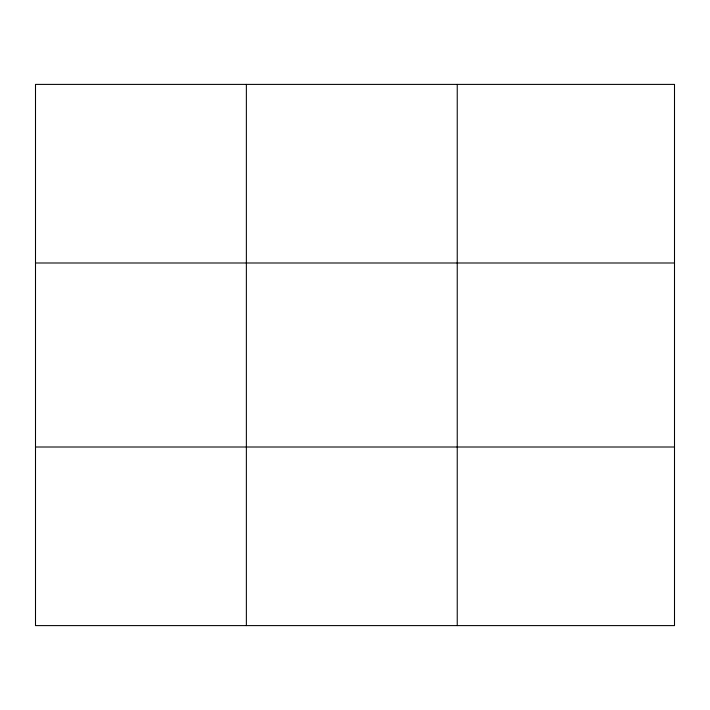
<?xml version="1.0" encoding="UTF-8"?>
<svg xmlns="http://www.w3.org/2000/svg" width="710" height="710" viewBox="0 0 710 710"><rect width="100%" height="100%" fill="white"/><g stroke="black" fill="none" stroke-linecap="round" stroke-linejoin="round"><path stroke-width="1.06" d="M246.37 84.401L246.37 625.599M457.24 84.401L457.24 625.599M35.5 262.993L674.5 262.993M35.5 447.007L674.5 447.007M674.5 566.065L674.5 625.599L35.5 625.599L35.5 84.401L674.5 84.401L674.5 566.065"/></g></svg>
